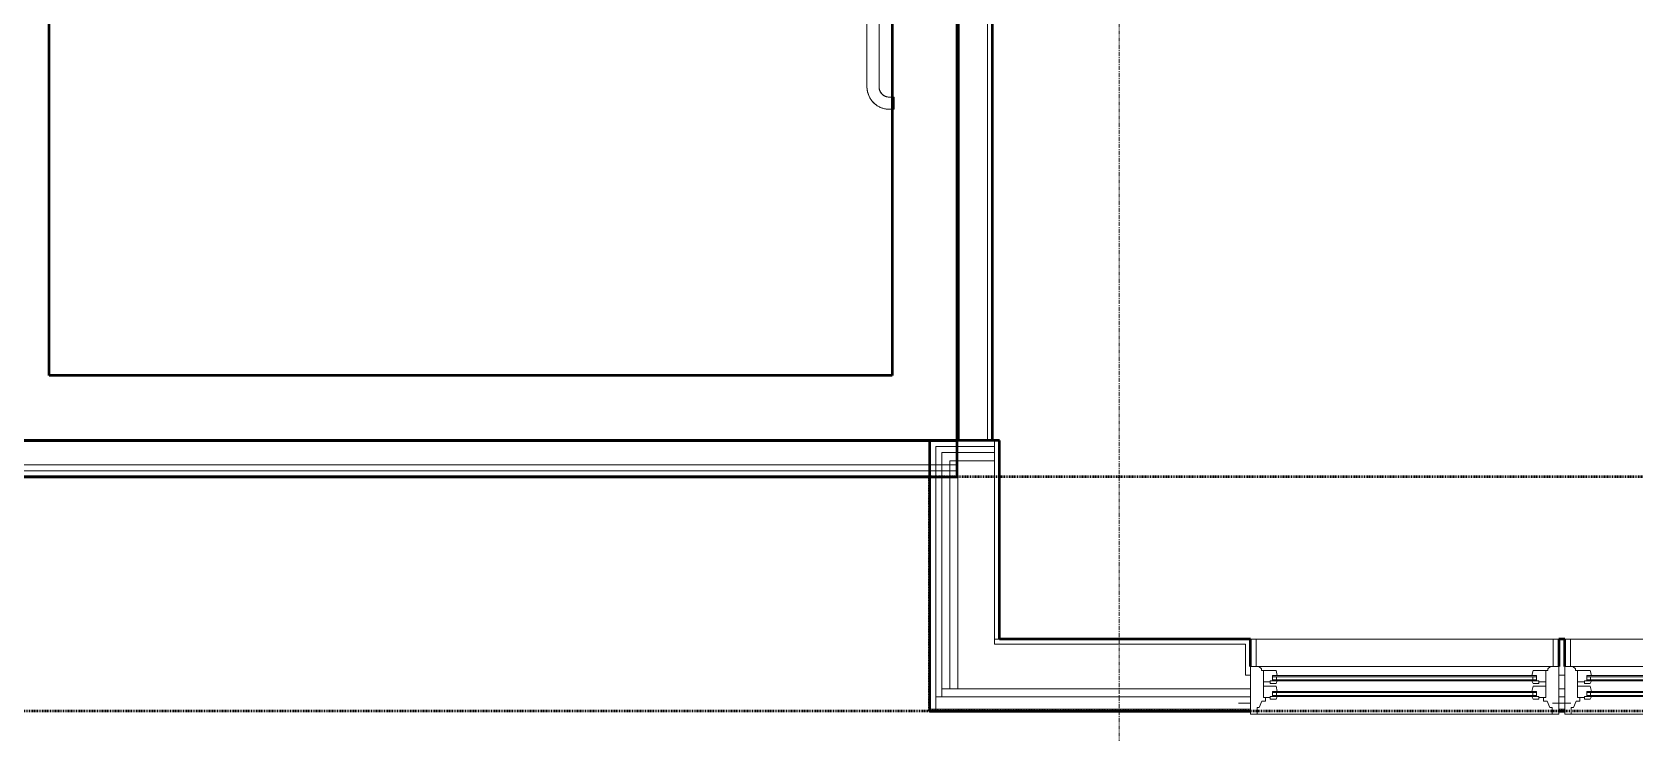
# Model space of a CAD drawing. Header units: inches. Extents: x -4235 to -464, y 9767 to 12344.
# Drawn here: x -2634.4 to -2436.7, y 9977.5 to 10064 of the extents above; entities that cross this region are included whole.
import ezdxf

# ---------------------------------------------------------------- set-up
doc = ezdxf.new("R2010")
doc.units = ezdxf.units.IN
doc.header["$MEASUREMENT"] = 0
doc.linetypes.add('Dash 1_16_', pattern=[0.125, 0.0625, -0.0625])
doc.linetypes.add('Grid Line 1_2_', pattern=[0.875, 0.5, -0.125, 0.125, -0.125])
for name, color, linetype, lineweight in [('0-1', 7, 'Continuous', 5), ('0-3', 7, 'Continuous', 9), ('A-FLOR-4', 192, 'Continuous', 9), ('A-FLOR-HRAL-1', 7, 'Continuous', 9), ('A-FLOR-HRAL-2', 254, 'Continuous', 9), ('A-GLAZ-1', 151, 'Continuous', 9), ('A-GLAZ-2', 151, 'Continuous', 20), ('A-WALL', 113, 'Continuous', 13), ('A-WALL-1', 250, 'Continuous', 50), ('A-WALL-2', 50, 'Continuous', 13), ('A-WALL-3', 10, 'Continuous', 9), ('A-WALL-4', 254, 'Continuous', 9), ('A-WALL-6', 113, 'Continuous', 9), ('A-WALL-7', 113, 'Continuous', 50), ('C-PROP-LINE-1', 91, 'Dash 1_16_', 50), ('S-GRID-1', 1, 'Grid Line 1_2_', 9), ('S-STRS-1', 254, 'Continuous', 9), ('S-STRS-2', 10, 'Continuous', 9)]:
    doc.layers.add(name, color=color, linetype=linetype, lineweight=lineweight)

# ---------------------------------------------------------------- blocks, each defined once
blk = doc.blocks.new('CTR - 1st Phase - Common Walls_rvt-1-BACKGROUND - 2ND FLOOR')
at = {"layer": 'A-WALL-1'}
for p, q in [((-2520.32, 10261.59), (-2520.32, 10013.63)), ((-2515.95, 10013.63), (-2515.95, 10197.84)), ((-2520.32, 10013.63), (-2515.95, 10013.63))]:
    blk.add_line(p, q, dxfattribs=at)
at = {"layer": 'A-WALL-2'}
for p, q in [((-2520.07, 10261.59), (-2520.07, 10013.63)), ((-2516.57, 10261.59), (-2516.57, 10013.63))]:
    blk.add_line(p, q, dxfattribs=at)
at = {"layer": 'A-WALL-3'}
blk.add_line((-2520.32, 10261.59), (-2520.32, 10013.63), dxfattribs=at)
at = {"layer": 'A-WALL-4'}
for q in [(-2515.95, 10157.84), (-2520.32, 10013.63)]:
    blk.add_line((-2515.95, 10013.63), q, dxfattribs=at)
blk = doc.blocks.new('Top Rail Type - Top Rail_Internal_-2374953-BACKGROUND - 2ND FLOOR')
at = {"layer": 'A-FLOR-HRAL-1'}
for p, q in [((-2528.32, 10194.71), (-2528.7, 10194.71)), ((-2531.45, 10191.96), (-2531.45, 10180.16)), ((-2529.95, 10180.16), (-2529.95, 10191.96)), ((-2528.7, 10193.21), (-2528.32, 10193.21)), ((-2531.45, 10179.5), (-2531.45, 10070.47)), ((-2529.95, 10070.47), (-2529.95, 10179.5)), ((-2531.45, 10069.02), (-2531.45, 10057.21)), ((-2529.95, 10057.21), (-2529.95, 10069.02)), ((-2528.32, 10055.96), (-2528.7, 10055.96)), ((-2528.7, 10054.46), (-2528.32, 10054.46))]:
    blk.add_line(p, q, dxfattribs=at)
at = {"layer": 'A-FLOR-HRAL-1', "flags": 128}
for points in [[(-2528.7, 10194.71), (-2528.81, 10194.71), (-2528.92, 10194.71), (-2529.03, 10194.69), (-2529.14, 10194.68), (-2529.25, 10194.66), (-2529.35, 10194.64), (-2529.46, 10194.61), (-2529.56, 10194.57), (-2529.67, 10194.54), (-2529.77, 10194.5), (-2529.87, 10194.45), (-2529.97, 10194.4), (-2530.07, 10194.35), (-2530.16, 10194.29), (-2530.25, 10194.23), (-2530.34, 10194.17), (-2530.43, 10194.1), (-2530.51, 10194.03), (-2530.59, 10193.96), (-2530.67, 10193.88), (-2530.75, 10193.8), (-2530.82, 10193.72), (-2530.89, 10193.63), (-2530.95, 10193.54), (-2531.01, 10193.45), (-2531.07, 10193.36), (-2531.12, 10193.26), (-2531.17, 10193.16), (-2531.22, 10193.06), (-2531.26, 10192.96), (-2531.3, 10192.86), (-2531.33, 10192.75), (-2531.36, 10192.65), (-2531.39, 10192.54), (-2531.41, 10192.43), (-2531.43, 10192.32), (-2531.44, 10192.21), (-2531.45, 10192.1), (-2531.45, 10191.99), (-2531.45, 10191.96)], [(-2529.95, 10191.96), (-2529.95, 10192.01), (-2529.94, 10192.06), (-2529.94, 10192.11), (-2529.93, 10192.16), (-2529.92, 10192.21), (-2529.91, 10192.26), (-2529.9, 10192.31), (-2529.89, 10192.36), (-2529.87, 10192.4), (-2529.85, 10192.45), (-2529.83, 10192.5), (-2529.81, 10192.54), (-2529.78, 10192.59), (-2529.76, 10192.63), (-2529.73, 10192.67), (-2529.7, 10192.71), (-2529.67, 10192.75), (-2529.64, 10192.79), (-2529.6, 10192.83), (-2529.57, 10192.86), (-2529.53, 10192.9), (-2529.5, 10192.93), (-2529.46, 10192.96), (-2529.42, 10192.99), (-2529.37, 10193.02), (-2529.33, 10193.04), (-2529.29, 10193.07), (-2529.24, 10193.09), (-2529.2, 10193.11), (-2529.15, 10193.13), (-2529.1, 10193.15), (-2529.06, 10193.16), (-2529.01, 10193.18), (-2528.96, 10193.19), (-2528.91, 10193.2), (-2528.86, 10193.2), (-2528.81, 10193.21), (-2528.76, 10193.21), (-2528.71, 10193.21), (-2528.7, 10193.21)], [(-2531.45, 10180.16), (-2531.45, 10180.11), (-2531.45, 10180.06), (-2531.45, 10180.01), (-2531.45, 10179.96), (-2531.45, 10179.91), (-2531.45, 10179.86), (-2531.45, 10179.81), (-2531.45, 10179.76), (-2531.45, 10179.72), (-2531.45, 10179.67), (-2531.45, 10179.63), (-2531.45, 10179.58), (-2531.45, 10179.54), (-2531.45, 10179.5)], [(-2529.95, 10179.5), (-2529.95, 10179.54), (-2529.95, 10179.59), (-2529.95, 10179.63), (-2529.95, 10179.68), (-2529.95, 10179.72), (-2529.95, 10179.77), (-2529.95, 10179.82), (-2529.95, 10179.87), (-2529.95, 10179.92), (-2529.95, 10179.97), (-2529.95, 10180.02), (-2529.95, 10180.07), (-2529.95, 10180.12), (-2529.95, 10180.16)], [(-2531.45, 10069.02), (-2531.45, 10069.13), (-2531.45, 10069.24), (-2531.45, 10069.35), (-2531.45, 10069.46), (-2531.45, 10069.57), (-2531.45, 10069.67), (-2531.45, 10069.78), (-2531.45, 10069.89), (-2531.45, 10069.99), (-2531.45, 10070.09), (-2531.45, 10070.19), (-2531.45, 10070.29), (-2531.45, 10070.39), (-2531.45, 10070.47)], [(-2529.95, 10070.47), (-2529.95, 10070.37), (-2529.95, 10070.28), (-2529.95, 10070.18), (-2529.95, 10070.08), (-2529.95, 10069.97), (-2529.95, 10069.87), (-2529.95, 10069.76), (-2529.95, 10069.66), (-2529.95, 10069.55), (-2529.95, 10069.44), (-2529.95, 10069.33), (-2529.95, 10069.22), (-2529.95, 10069.11), (-2529.95, 10069.02)], [(-2531.45, 10057.21), (-2531.45, 10057.1), (-2531.44, 10056.99), (-2531.43, 10056.89), (-2531.41, 10056.78), (-2531.39, 10056.67), (-2531.37, 10056.56), (-2531.34, 10056.45), (-2531.31, 10056.35), (-2531.27, 10056.25), (-2531.23, 10056.14), (-2531.19, 10056.04), (-2531.14, 10055.94), (-2531.09, 10055.85), (-2531.03, 10055.75), (-2530.97, 10055.66), (-2530.9, 10055.57), (-2530.84, 10055.49), (-2530.77, 10055.4), (-2530.69, 10055.32), (-2530.61, 10055.24), (-2530.53, 10055.17), (-2530.45, 10055.09), (-2530.36, 10055.03), (-2530.28, 10054.96), (-2530.18, 10054.9), (-2530.09, 10054.84), (-2529.99, 10054.79), (-2529.9, 10054.74), (-2529.8, 10054.69), (-2529.7, 10054.65), (-2529.59, 10054.61), (-2529.49, 10054.58), (-2529.38, 10054.55), (-2529.27, 10054.53), (-2529.17, 10054.5), (-2529.06, 10054.49), (-2528.95, 10054.48), (-2528.84, 10054.47), (-2528.73, 10054.46), (-2528.7, 10054.46)], [(-2528.7, 10055.96), (-2528.75, 10055.97), (-2528.8, 10055.97), (-2528.85, 10055.97), (-2528.9, 10055.98), (-2528.95, 10055.99), (-2529, 10056), (-2529.04, 10056.01), (-2529.09, 10056.03), (-2529.14, 10056.04), (-2529.19, 10056.06), (-2529.23, 10056.08), (-2529.28, 10056.11), (-2529.32, 10056.13), (-2529.36, 10056.16), (-2529.4, 10056.18), (-2529.45, 10056.21), (-2529.48, 10056.24), (-2529.52, 10056.27), (-2529.56, 10056.31), (-2529.6, 10056.34), (-2529.63, 10056.38), (-2529.66, 10056.42), (-2529.69, 10056.46), (-2529.72, 10056.5), (-2529.75, 10056.54), (-2529.78, 10056.58), (-2529.8, 10056.63), (-2529.82, 10056.67), (-2529.84, 10056.72), (-2529.86, 10056.76), (-2529.88, 10056.81), (-2529.9, 10056.86), (-2529.91, 10056.9), (-2529.92, 10056.95), (-2529.93, 10057), (-2529.94, 10057.05), (-2529.94, 10057.1), (-2529.95, 10057.15), (-2529.95, 10057.2), (-2529.95, 10057.21)]]:
    blk.add_lwpolyline(points, dxfattribs=at)
at = {"layer": 'A-FLOR-HRAL-2'}
for p, q in [((-2528.07, 10194.71), (-2528.32, 10194.71)), ((-2528.07, 10194.06), (-2528.07, 10193.87)), ((-2528.32, 10193.21), (-2528.07, 10193.21)), ((-2528.07, 10055.96), (-2528.32, 10055.96)), ((-2528.32, 10054.46), (-2528.07, 10054.46)), ((-2528.07, 10055.31), (-2528.07, 10055.12))]:
    blk.add_line(p, q, dxfattribs=at)
blk = doc.blocks.new('Top Rail Type - Top Rail_Internal_-V204-BACKGROUND - 2ND FLOOR')
at = {"layer": 'A-FLOR-HRAL-1'}
for p, q in [((-2528.7, 10194.71), (-2528.32, 10194.71)), ((-2531.45, 10180.16), (-2531.45, 10191.96)), ((-2529.95, 10180.16), (-2529.95, 10191.96)), ((-2528.7, 10193.21), (-2528.32, 10193.21)), ((-2531.45, 10179.11), (-2531.45, 10180.16)), ((-2529.95, 10179.11), (-2529.95, 10180.16)), ((-2531.45, 10070.07), (-2531.45, 10179.11)), ((-2529.95, 10070.07), (-2529.95, 10179.11)), ((-2531.45, 10069.02), (-2531.45, 10070.07)), ((-2529.95, 10069.02), (-2529.95, 10070.07)), ((-2531.45, 10057.21), (-2531.45, 10069.02)), ((-2529.95, 10057.21), (-2529.95, 10069.02)), ((-2528.32, 10055.96), (-2528.7, 10055.96)), ((-2528.32, 10054.46), (-2528.7, 10054.46))]:
    blk.add_line(p, q, dxfattribs=at)
for centre, radius, start, end in [((-2528.7, 10191.96), 2.75, 90, 180), ((-2528.7, 10191.96), 1.25, 90, 180), ((-2528.7, 10057.21), 2.75, 180, 270), ((-2528.7, 10057.21), 1.25, 180, 270)]:
    blk.add_arc(centre, radius, start, end, dxfattribs=at)
at = {"layer": 'A-FLOR-HRAL-2'}
for p, q in [((-2528.32, 10194.71), (-2528.07, 10194.71)), ((-2528.07, 10194.71), (-2528.07, 10193.21)), ((-2528.32, 10193.21), (-2528.07, 10193.21)), ((-2528.07, 10055.96), (-2528.32, 10055.96)), ((-2528.07, 10054.46), (-2528.07, 10055.96)), ((-2528.07, 10054.46), (-2528.32, 10054.46))]:
    blk.add_line(p, q, dxfattribs=at)
blk = doc.blocks.new('CTR - 1st Phase -Stairs _ Elevators_rvt-1-BACKGROUND - 2ND FLOOR')
at = {"layer": 'A-WALL-1'}
for p, q in [((-2528.32, 10253.59), (-2528.32, 10021.59)), ((-2520.32, 10021.59), (-2520.32, 10253.59)), ((-2632.32, 10021.59), (-2632.32, 10102.25)), ((-2528.32, 10021.59), (-2632.32, 10021.59)), ((-2520.32, 10013.59), (-2520.32, 10021.59)), ((-2640.32, 10013.59), (-2520.32, 10013.59))]:
    blk.add_line(p, q, dxfattribs=at)
at = {"layer": 'S-STRS-1'}
for p, q in [((-2528.32, 10055.96), (-2528.32, 10080.59)), ((-2528.32, 10021.59), (-2528.32, 10054.46)), ((-2632.32, 10045.59), (-2632.32, 10021.59)), ((-2632.32, 10021.59), (-2528.32, 10021.59))]:
    blk.add_line(p, q, dxfattribs=at)
at = {"layer": 'S-STRS-2'}
blk.add_line((-2632.32, 10069.59), (-2632.32, 10045.59), dxfattribs=at)
at = {"layer": '0-3'}
for name in ['Top Rail Type - Top Rail_Internal_-2374953-BACKGROUND - 2ND FLOOR', 'Top Rail Type - Top Rail_Internal_-V204-BACKGROUND - 2ND FLOOR']:
    blk.add_blockref(name, (0, 0), dxfattribs=at)
blk = doc.blocks.new('Window-Double_Hung-Andersen-400_Series-Tilt_Wash - DOUBLE HUNG - REVERSE COTTAGE - 2ND FLOOR-2888952-BACKGROUND - 2ND FLOOR')
at = {"layer": 'A-GLAZ-1'}
for p, q in [((-18.95, 4.44), (18.95, 4.44)), ((-18.95, 1.06), (-18.95, 4.44)), ((-18.32, 1.06), (-18.32, 4.44)), ((18.32, 1.06), (18.32, 4.44)), ((18.95, 4.44), (18.95, 1.06)), ((-19.01, 2.44), (-19.01, 3.94)), ((-19.01, 3.94), (-18.95, 3.94)), ((-18.95, 2.44), (-19.01, 2.44)), ((18.95, 3.94), (19.01, 3.94)), ((19.01, 2.44), (18.95, 2.44)), ((19.01, 3.94), (19.01, 2.44)), ((18.95, 1.06), (-18.95, 1.06)), ((-16.29, -0.19), (-15.7, -0.19)), ((-16.29, -0.56), (-15.7, -0.56)), ((-15.82, -0.56), (-15.82, -0.19)), ((-15.7, -0.06), (15.7, -0.06)), ((-15.7, -0.19), (15.7, -0.19)), ((-15.7, -0.56), (15.7, -0.56)), ((-15.7, -0.69), (15.7, -0.69)), ((16.29, -0.19), (15.7, -0.19)), ((16.29, -0.56), (15.7, -0.56)), ((15.82, -0.56), (15.82, -0.19)), ((-16.29, -2.13), (-15.7, -2.13)), ((-16.29, -2.5), (-15.7, -2.5)), ((-15.82, -2.5), (-15.82, -2.13)), ((-15.7, -2), (15.7, -2)), ((-15.7, -2.13), (15.7, -2.13)), ((-15.7, -2.5), (15.7, -2.5)), ((-15.7, -2.63), (15.7, -2.63)), ((16.29, -2.13), (15.7, -2.13)), ((16.29, -2.5), (15.7, -2.5)), ((15.82, -2.5), (15.82, -2.13))]:
    blk.add_line(p, q, dxfattribs=at)
at = {"layer": 'A-GLAZ-2'}
for p, q in [((-19.01, 1.06), (19.01, 1.06)), ((-19.01, -4.81), (-19.01, 1.06)), ((-17.67, 0.78), (-18, 1.06)), ((-17.67, 0.78), (-17.67, 0.56)), ((-17.67, 0.56), (-15.86, 0.56)), ((-17.42, -2.75), (-17.42, 0.56)), ((-15.86, 0.56), (-15.7, -0.06)), ((15.86, 0.56), (15.7, -0.06)), ((17.67, 0.56), (15.86, 0.56)), ((17.42, -2.75), (17.42, 0.56)), ((17.67, 0.78), (18, 1.06)), ((17.67, 0.78), (17.67, 0.56)), ((19.01, 1.06), (19.01, -4.81)), ((-17.42, -0.81), (-16.57, -0.81)), ((-17.42, -1.37), (-15.86, -1.37)), ((-16.57, -0.69), (-16.57, -1.03)), ((-15.7, -0.69), (-16.57, -0.69)), ((-15.86, -1.03), (-16.57, -1.03)), ((-16.29, -0.69), (-16.29, -0.06)), ((-15.7, -0.06), (-16.29, -0.06)), ((-15.86, -1.03), (-15.7, -0.69)), ((-15.86, -1.37), (-15.7, -2)), ((15.7, -0.06), (16.29, -0.06)), ((15.86, -1.03), (15.7, -0.69)), ((15.7, -0.69), (16.57, -0.69)), ((15.86, -1.37), (15.7, -2)), ((15.86, -1.03), (16.57, -1.03)), ((17.42, -1.37), (15.86, -1.37)), ((16.29, -0.69), (16.29, -0.06)), ((16.57, -0.69), (16.57, -1.03)), ((17.42, -0.81), (16.57, -0.81)), ((-19.01, -3.44), (-20.51, -3.44)), ((-17.92, -4), (-17.61, -3.19)), ((-17.61, -3.19), (-17.14, -3.19)), ((-17.42, -2.75), (-16.57, -2.75)), ((-17.14, -3.19), (-17.14, -2.75)), ((-16.57, -2.63), (-16.57, -2.97)), ((-15.7, -2.63), (-16.57, -2.63)), ((-15.86, -2.97), (-16.57, -2.97)), ((-16.29, -2.63), (-16.29, -2)), ((-15.7, -2), (-16.29, -2)), ((-15.86, -2.97), (-15.7, -2.63)), ((15.7, -2), (16.29, -2)), ((15.86, -2.97), (15.7, -2.63)), ((15.7, -2.63), (16.57, -2.63)), ((15.86, -2.97), (16.57, -2.97)), ((16.29, -2.63), (16.29, -2)), ((16.57, -2.63), (16.57, -2.97)), ((17.42, -2.75), (16.57, -2.75)), ((17.14, -3.19), (17.14, -2.75)), ((17.61, -3.19), (17.14, -3.19)), ((17.92, -4), (17.61, -3.19)), ((19.01, -3.44), (20.51, -3.44)), ((19.01, -4.81), (-19.01, -4.81)), ((-18.2, -4), (-17.92, -4)), ((-18.2, -4.81), (-18.2, -4)), ((18.2, -4), (17.92, -4)), ((18.2, -4.81), (18.2, -4))]:
    blk.add_line(p, q, dxfattribs=at)
blk = doc.blocks.new('Family - ___-2835860-BACKGROUND - 2ND FLOOR')
at = {"layer": 'C-PROP-LINE-1'}
for p, q in [((-2523.72, 10009.09), (-2636.92, 10009.09)), ((-2523.72, 9980.19), (-2523.72, 10009.09)), ((-2067.92, 9980.19), (-2523.72, 9980.19))]:
    blk.add_line(p, q, dxfattribs=at)
blk = doc.blocks.new('Family - ___-2835903-BACKGROUND - 2ND FLOOR')
at = {"layer": 'C-PROP-LINE-1'}
blk.add_line((-2096.82, 10009.09), (-3831.82, 10009.09), dxfattribs=at)
blk = doc.blocks.new('Family - ___-2835932-BACKGROUND - 2ND FLOOR')
at = {"layer": 'C-PROP-LINE-1'}
blk.add_line((-2067.92, 9980.19), (-3860.72, 9980.19), dxfattribs=at)

msp = doc.modelspace()

# ---------------------------------------------------------------- linework, layer by layer
at = {"layer": 'A-FLOR-4'}
for p, q in [((-2520.32, 10261.59), (-2520.32, 10013.63)), ((-2520.32, 10012.59), (-2520.22, 10012.59)), ((-2520.22, 10012.59), (-2520.22, 9982.94))]:
    msp.add_line(p, q, dxfattribs=at)
at = {"layer": 'A-WALL'}
for p, q in [((-2522.97, 10012.84), (-2522.97, 9980.44)), ((-2515.72, 10012.84), (-2522.97, 10012.84)), ((-2522.22, 10012.09), (-2522.22, 9981.94)), ((-2515.72, 10012.09), (-2522.22, 10012.09)), ((-2515.72, 10013.59), (-2515.72, 9988.44)), ((-2520.32, 10010.59), (-2639.42, 10010.59)), ((-2521.22, 9982.94), (-2521.22, 10011.09)), ((-2515.72, 10011.09), (-2521.22, 10011.09)), ((-2520.32, 10009.84), (-2637.67, 10009.84)), ((-2515.72, 9989.06), (-2515.1, 9989.06)), ((-2484.76, 9988.44), (-2515.72, 9988.44)), ((-2484.76, 9984.63), (-2484.76, 9988.44)), ((-2484.76, 9984.63), (-2484.14, 9984.63)), ((-2446.11, 9984.63), (-2445.36, 9984.63)), ((-2522.22, 9982.94), (-2484.14, 9982.94)), ((-2446.11, 9982.94), (-2445.36, 9982.94)), ((-2484.14, 9980.44), (-2523.72, 9980.44)), ((-2484.14, 9981.94), (-2522.97, 9981.94)), ((-2446.11, 9981.94), (-2445.36, 9981.94)), ((-2446.11, 9980.44), (-2445.36, 9980.44))]:
    msp.add_line(p, q, dxfattribs=at)
at = {"layer": 'A-WALL-6'}
for p, q in [((-2484.14, 9989.06), (-2484.07, 9989.06)), ((-2446.17, 9989.06), (-2446.11, 9989.06)), ((-2445.36, 9989.06), (-2445.3, 9989.06))]:
    msp.add_line(p, q, dxfattribs=at)
at = {"layer": 'A-WALL-7'}
for p, q in [((-2520.32, 10013.59), (-2645.55, 10013.59)), ((-2515.1, 10013.59), (-2523.72, 10013.59)), ((-2523.72, 10013.59), (-2523.72, 9980.19)), ((-2520.32, 10009.09), (-2520.32, 10013.59)), ((-2515.1, 9989.06), (-2515.1, 10013.59)), ((-2636.92, 10009.09), (-2520.32, 10009.09)), ((-2484.14, 9989.06), (-2515.1, 9989.06)), ((-2484.14, 9985.69), (-2484.14, 9989.06)), ((-2445.36, 9989.06), (-2446.11, 9989.06)), ((-2446.11, 9989.06), (-2446.11, 9985.69)), ((-2445.36, 9985.69), (-2445.36, 9989.06)), ((-2523.72, 9980.19), (-2484.14, 9980.19)), ((-2446.11, 9980.19), (-2445.36, 9980.19))]:
    msp.add_line(p, q, dxfattribs=at)
at = {"layer": 'S-GRID-1'}
msp.add_line((-2500.32, 9836.18), (-2500.32, 12294.59), dxfattribs=at)

# ---------------------------------------------------------------- block references
at = {"layer": '0-1'}
for name in ['CTR - 1st Phase - Common Walls_rvt-1-BACKGROUND - 2ND FLOOR', 'CTR - 1st Phase -Stairs _ Elevators_rvt-1-BACKGROUND - 2ND FLOOR']:
    msp.add_blockref(name, (0, 0), dxfattribs=at)
at = {"layer": 'A-GLAZ-1'}
for p in [(-2465.12, 9984.63), (-2426.35, 9984.63)]:
    msp.add_blockref('Window-Double_Hung-Andersen-400_Series-Tilt_Wash - DOUBLE HUNG - REVERSE COTTAGE - 2ND FLOOR-2888952-BACKGROUND - 2ND FLOOR', p, dxfattribs=at)
at = {"layer": 'C-PROP-LINE-1'}
for name in ['Family - ___-2835860-BACKGROUND - 2ND FLOOR', 'Family - ___-2835932-BACKGROUND - 2ND FLOOR', 'Family - ___-2835903-BACKGROUND - 2ND FLOOR']:
    msp.add_blockref(name, (0, 0), dxfattribs=at)

doc.saveas('drawing.dxf')
